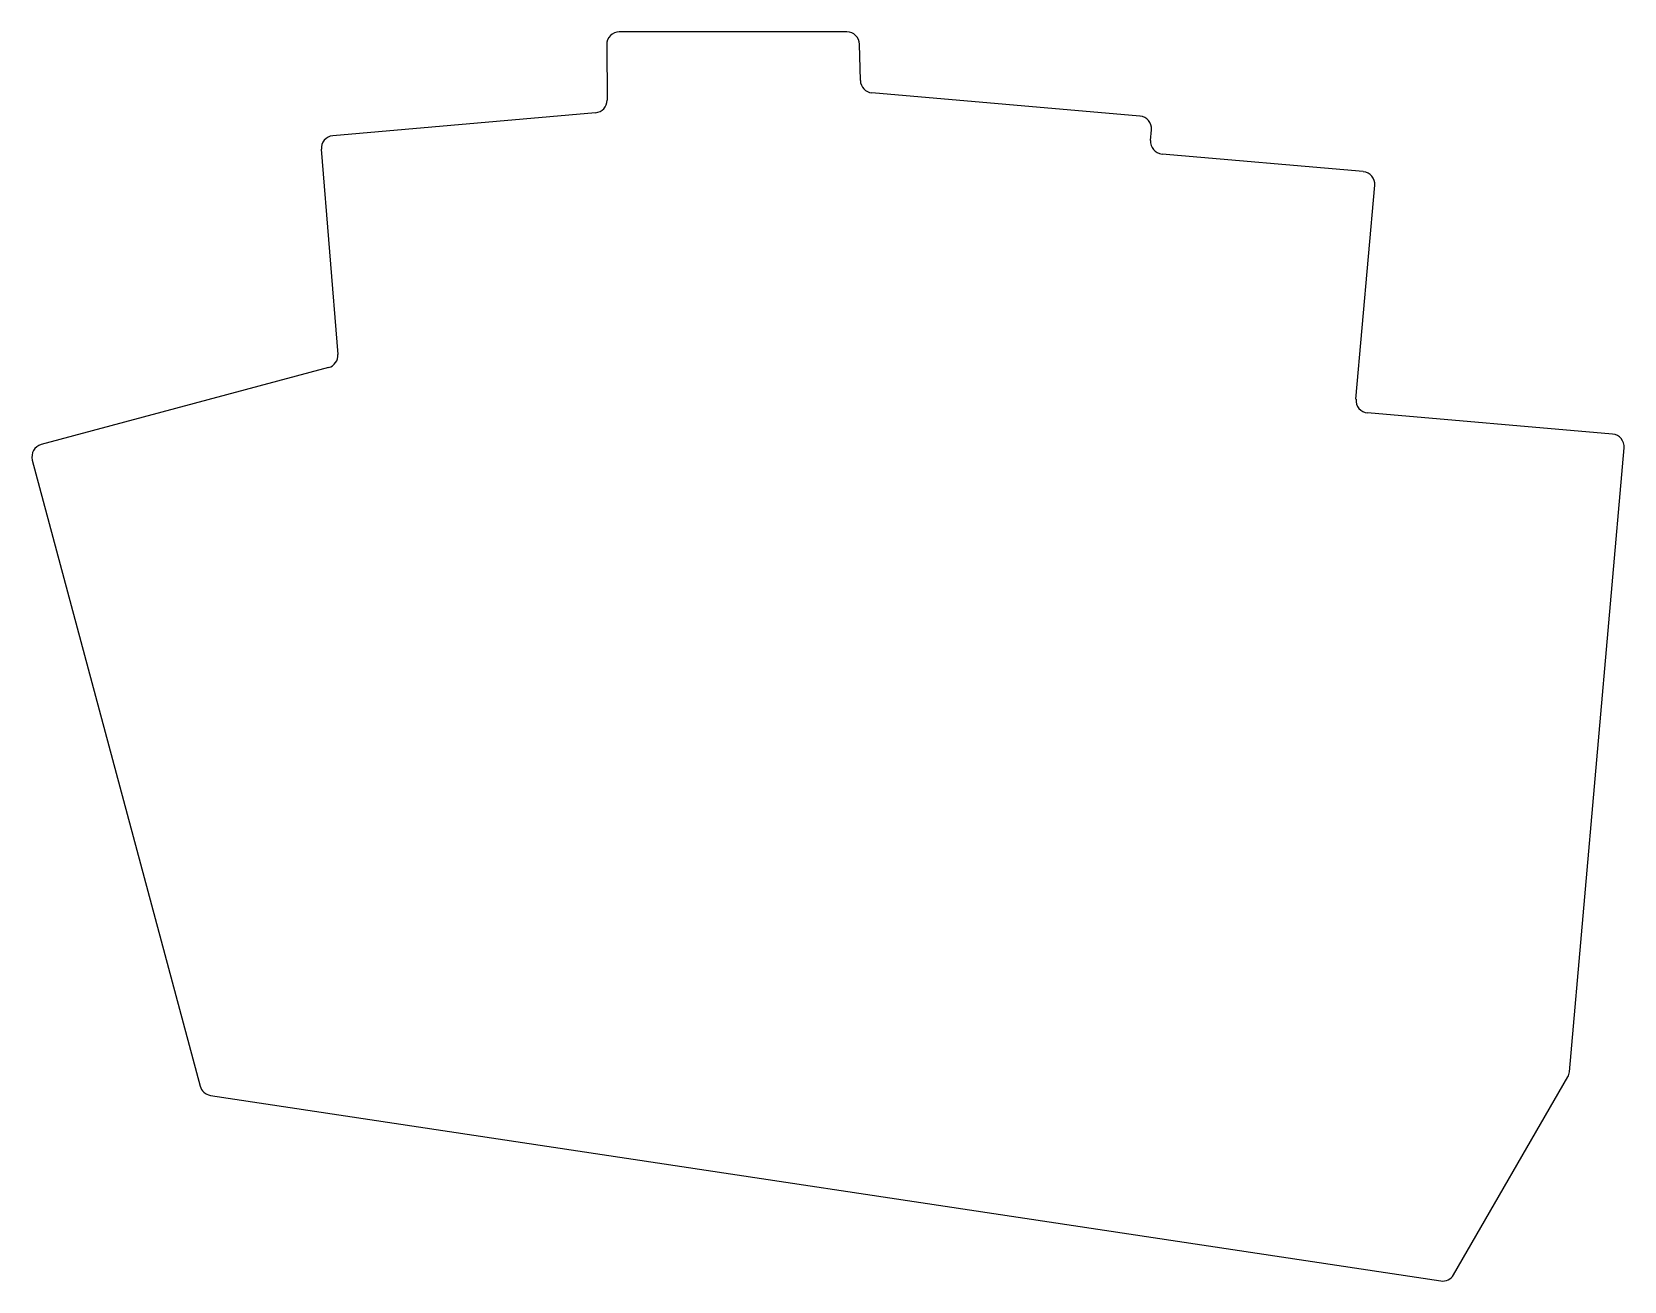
# Model space of a CAD drawing. Header units: millimetres. Extents: x 129 to 255, y -177 to -78.
import ezdxf

# ---------------------------------------------------------------- set-up
doc = ezdxf.new("R2010")
doc.units = ezdxf.units.MM

msp = doc.modelspace()

# ---------------------------------------------------------------- linework, layer by layer
for p, q in [((193.85, -77.63), (175.83, -77.63)), ((174.83, -78.63), (174.86, -83.03)), ((194.92, -81.48), (194.85, -78.6)), ((217.06, -84.31), (195.84, -82.45)), ((173.95, -84.04), (153.14, -85.86)), ((217.9, -86.22), (217.97, -85.39)), ((152.23, -86.93), (153.55, -103.17)), ((234.75, -88.7), (218.81, -87.31)), ((234.17, -106.72), (235.66, -89.78)), ((152.81, -104.21), (130.05, -110.31)), ((254.49, -109.49), (235.08, -107.8)), ((251.08, -159.99), (255.4, -110.57)), ((129.34, -111.54), (142.63, -161.13)), ((241.9, -176.07), (250.95, -160.4)), ((143.45, -161.86), (240.89, -176.56))]:
    msp.add_line(p, q)
for centre, start, end in [((175.83, -78.63), 90, 180.3689), ((193.85, -78.63), 1.4863, 90), ((195.92, -81.46), 181.4863, 265), ((173.86, -83.04), 275, 0.3689), ((216.98, -85.3), 355, 85), ((153.23, -86.85), 95, 184.6388), ((218.9, -86.31), 175, 265), ((234.66, -89.7), 355, 85), ((152.55, -103.25), 285, 4.6388), ((235.17, -106.81), 175, 265.0252), ((254.41, -110.49), 355, 85.0252), ((130.31, -111.28), 105, 195), ((250.08, -159.9), 330, 355), ((143.6, -160.87), 195, 261.4209), ((241.04, -175.57), 261.4209, 330)]:
    msp.add_arc(centre, 1, start, end)

doc.saveas('drawing.dxf')
